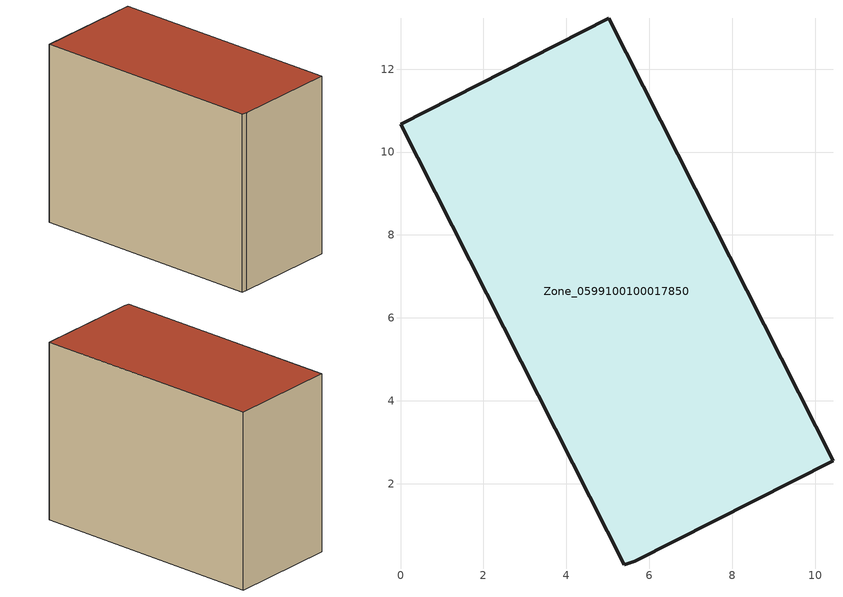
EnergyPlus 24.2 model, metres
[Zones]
Zone_0599100100017850
 floor ground (C_G): 10.43,2.55 5.65,0.12 5.39,0.04 0,10.67 5.03,13.23 z3.35
 wall outside (C_F): 10.43,2.55 5.03,13.23 0,10.67 5.39,0.04 5.65,0.12 10.43,2.55 z3.35:12.52
 roof outside (C_R): 5.65,0.12 10.43,2.55 5.03,13.23 0,10.67 5.39,0.04 z12.52
[BUILDING]
Pand.0599100100017850: North Axis=0; Terrain=City; Loads Convergence Tolerance Value=0.04; Temperature Convergence Tolerance Value=0.4; Solar Distribution=FullExterior; Maximum Number of Warmup Days=25; Minimum Number of Warmup Days=1
[Site:Location]
Rotterdam.The.Hague.AP_ZH_NLD Design_Conditions: Latitude=51.96; Longitude=4.45; Time Zone=1; Elevation=-4.5
[SITE:GROUNDTEMPERATURE:BUILDINGSURFACE]
18, 18, 18, 18, 18, 18, 18, 18, 18, 18, 18, 18
[MATERIAL] Thermal Absorptance=0.9; Solar Absorptance=0.7; Visible Absorptance=0.7
Name | Roughness | Thickness | Conductivity | Density | Specific Heat
G.TC.2015-2018 | MediumSmooth | 0.15 | 0.0428571 | 540 | 1210
F.TC.2015-2018 | Rough | 0.3 | 0.0666667 | 1920 | 840
R.TC.2015-2018 | MediumRough | 0.2 | 0.0333333 | 1500 | 1000
[CONSTRUCTION]
C_G: G.TC.2015-2018
C_F: F.TC.2015-2018
C_R: R.TC.2015-2018
[ZONE]
Zone_0599100100017850: Type=1; Multiplier=1; Ceiling Height=Autocalculate; Volume=Autocalculate; Floor Area=autocalculate; Part of Total Floor Area=Yes
[ZONEINFILTRATION:DESIGNFLOWRATE]
Infil_Zone_0599100100017850: Zone or ZoneList or Space or SpaceList=Zone_0599100100017850; Schedule=AlwaysOn; Design Flow Rate Calculation Method=Flow/Area; Flow Rate per Floor Area=0.0015; Constant Term Coefficient=1; Temperature Term Coefficient=0; Velocity Term Coefficient=0; Velocity Squared Term Coefficient=0
[HVACTEMPLATE:ZONE:IDEALLOADSAIRSYSTEM]
Zone_0599100100017850: Maximum Heating Supply Air Temperature=50; Minimum Cooling Supply Air Temperature=13; Maximum Heating Supply Air Humidity Ratio=0.0156; Minimum Cooling Supply Air Humidity Ratio=0.0077; Heating Limit=NoLimit; Cooling Limit=NoLimit; Dehumidification Control Type=ConstantSensibleHeatRatio; Cooling Sensible Heat Ratio=0.7; Dehumidification Setpoint=60; Humidification Control Type=None; Humidification Setpoint=30; Outdoor Air Method=None; Outdoor Air Flow Rate per Person=0.00944; Outdoor Air Flow Rate per Zone Floor Area=0; Outdoor Air Flow Rate per Zone=0; Demand Controlled Ventilation Type=None; Outdoor Air Economizer Type=NoEconomizer; Heat Recovery Type=None; Sensible Heat Recovery Effectiveness=0.7; Latent Heat Recovery Effectiveness=0.65
[ZONECONTROL:THERMOSTAT]
ThermostatControl_Zone_0599100100017850: Zone or ZoneList=Zone_0599100100017850; Control Type Schedule=DualSetpointControlType; Control 1=Thermostat_Zone_0599100100017850; Temperature Difference Between Cutout And Setpoint=0
[THERMOSTATSETPOINT:DUALSETPOINT]
Thermostat_Zone_0599100100017850: Heating Setpoint Temperature Schedule=HeatingSetpoint_Zone_0599100100017850; Cooling Setpoint Temperature Schedule=CoolingSetpoint_Zone_0599100100017850
[SCHEDULE:COMPACT]
HeatingSetpoint_Zone_0599100100017850: Through: 12/31, For: AllDays, Until: 24:00, 21
CoolingSetpoint_Zone_0599100100017850: Through: 12/31, For: AllDays, Until: 24:00, 24
DualSetpointControlType: Through: 12/31, For: AllDays, Until: 24:00, 4
AlwaysOn: Through: 12/31, For: AllDays, Until: 24:00, 1
